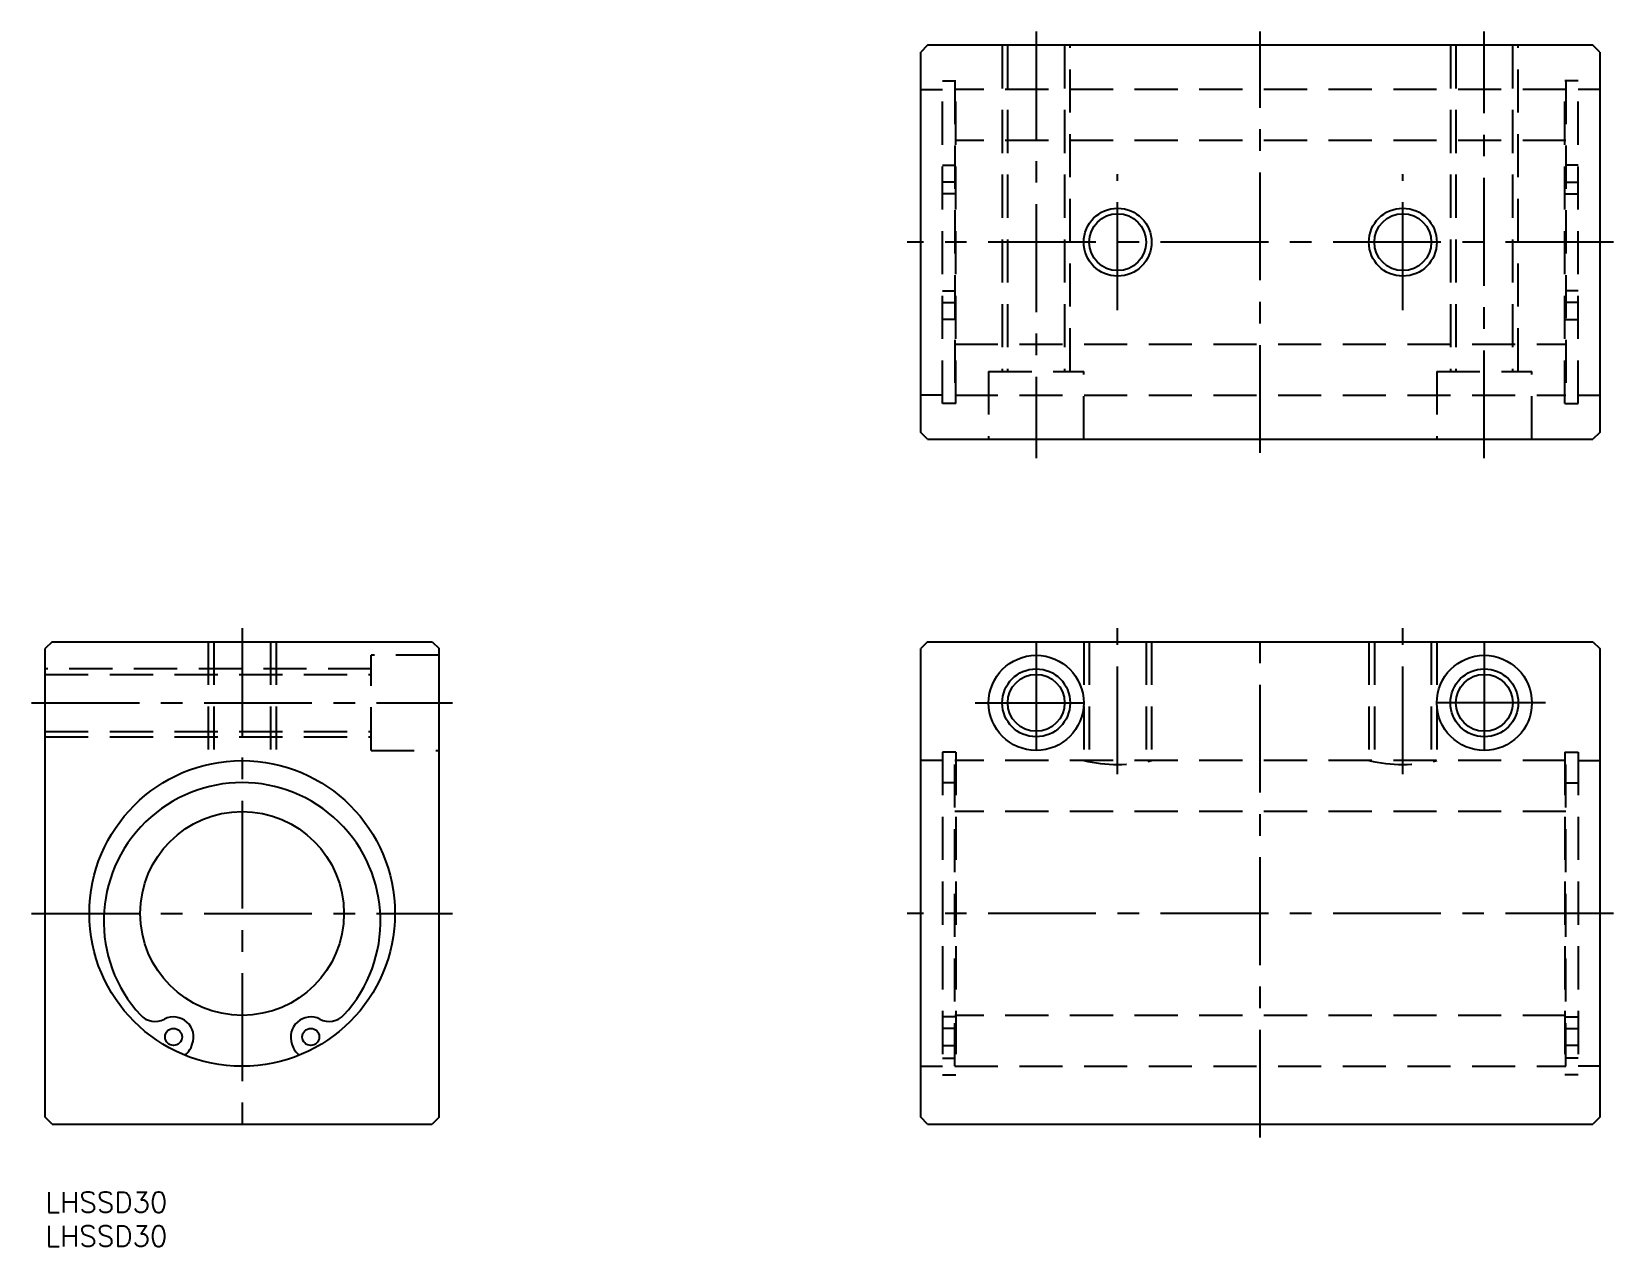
# Model space of a CAD drawing. Extents: x -2 to 231, y -8 to 171.
import ezdxf

# ---------------------------------------------------------------- set-up
doc = ezdxf.new("R2010")
doc.units = 0
doc.header["$LTSCALE"] = 0.5
doc.linetypes.add('CENTER', pattern=[50.8, 31.75, -6.35, 6.35, -6.35])
doc.linetypes.add('DASHED', pattern=[19.05, 12.7, -6.35])
for name, color, linetype in [('MSM_CENTER', 1, 'CENTER'), ('MSM_CONTINUOUS', 7, 'CONTINUOUS'), ('MSM_DASHED', 4, 'DASHED'), ('MSM_NARROW', 5, 'CONTINUOUS'), ('MSM_PART_NUMBER', 7, 'CONTINUOUS')]:
    doc.layers.add(name, color=color, linetype=linetype)
doc.styles.get("Standard").update_dxf_attribs({"font": 'txt.shx', "height": 3, "bigfont": 'bigfont.shx'})

# ---------------------------------------------------------------- blocks, each defined once
blk = doc.blocks.new('*U8')
at = {"layer": 'MSM_PART_NUMBER'}
blk.add_text('LHSSD30', height=3, dxfattribs=at).set_placement((0, -3))
blk = doc.blocks.new('*U9')
at = {"layer": 'MSM_PART_NUMBER'}
blk.add_text('LHSSD30', height=3, dxfattribs=at).set_placement((0, -8))

msp = doc.modelspace()

# ---------------------------------------------------------------- linework, layer by layer
at = {"layer": 'MSM_CENTER'}
for p, q in [((145.94, 170.8), (145.94, 108)), ((178.94, 108.8), (178.94, 170.8)), ((211.94, 108), (211.94, 170.8)), ((157.94, 129.81), (157.94, 149.81)), ((199.94, 129.81), (199.94, 149.81)), ((230.94, 139.8), (126.94, 139.8)), ((29, 83), (29, 8)), ((157.94, 61.5), (157.94, 83)), ((178.94, 8), (178.94, 83)), ((199.94, 61.5), (199.94, 83)), ((145.94, 81), (145.94, 63)), ((211.94, 81), (211.94, 63)), ((-2, 72), (60, 72)), ((136.94, 72), (154.94, 72)), ((220.94, 72), (202.94, 72)), ((-2, 41), (60, 41)), ((230.94, 41), (126.94, 41))]:
    msp.add_line(p, q, dxfattribs=at)
at = {"layer": 'MSM_CONTINUOUS'}
for p, q in [((129.94, 168.8), (128.94, 167.8)), ((128.94, 111.8), (128.94, 167.8)), ((227.94, 168.8), (129.94, 168.8)), ((228.94, 167.8), (227.94, 168.8)), ((228.94, 167.8), (228.94, 111.8)), ((129.94, 110.8), (128.94, 111.8)), ((129.94, 110.8), (227.94, 110.8)), ((228.94, 111.8), (227.94, 110.8)), ((1, 81), (0, 80)), ((0, 11), (0, 80)), ((1, 81), (57, 81)), ((57, 81), (58, 80)), ((58, 11), (58, 80)), ((129.94, 81), (128.94, 80)), ((128.94, 11), (128.94, 80)), ((129.94, 81), (227.94, 81)), ((227.94, 81), (228.94, 80)), ((228.94, 80), (228.94, 11)), ((138.94, 72), (138.94, 72)), ((141.69, 72), (141.69, 71.99)), ((150.19, 71.99), (150.19, 72)), ((152.94, 72), (152.94, 72)), ((204.94, 72), (204.94, 72)), ((207.69, 72), (207.69, 71.99)), ((216.19, 71.99), (216.19, 72)), ((218.94, 72), (218.94, 72)), ((21.47, 21.29), (21.66, 21.76)), ((36.34, 21.76), (36.53, 21.29)), ((1, 10), (0, 11)), ((1, 10), (57, 10)), ((58, 11), (57, 10)), ((129.94, 10), (128.94, 11)), ((129.94, 10), (227.94, 10)), ((228.94, 11), (227.94, 10))]:
    msp.add_line(p, q, dxfattribs=at)
for centre, radius in [((157.94, 139.81), 4.19), ((199.94, 139.81), 4.19), ((145.94, 72), 7), ((211.94, 72), 7), ((145.94, 72), 4.19), ((211.94, 72), 4.19), ((29, 41), 22.5), ((29, 41), 15), ((18.9, 22.82), 1.25), ((39.1, 22.82), 1.25)]:
    msp.add_circle(centre, radius, dxfattribs=at)
for centre, radius, start, end in [((29, 39.88), 20.38, 317.3049, 222.6951), ((16.19, 28.06), 2.95, 222.6951, 297.3094), ((18.9, 22.82), 2.95, 339.1033, 117.3094), ((39.1, 22.82), 2.95, 62.6906, 200.8967), ((41.81, 28.06), 2.95, 242.6906, 317.3049), ((19.14, 22.18), 2.5, 305.2253, 339.1033), ((38.86, 22.18), 2.5, 200.8967, 234.7747)]:
    msp.add_arc(centre, radius, start, end, dxfattribs=at)
at = {"layer": 'MSM_DASHED'}
for p, q in [((140.94, 168.8), (140.94, 120.8)), ((141.73, 168.8), (141.73, 120.8)), ((150.11, 168.8), (150.11, 120.8)), ((150.94, 120.8), (150.94, 168.8)), ((206.94, 168.8), (206.94, 120.8)), ((207.73, 168.8), (207.73, 120.8)), ((216.11, 168.8), (216.11, 120.8)), ((216.94, 120.8), (216.94, 168.8)), ((132.14, 116.05), (132.14, 163.55)), ((132.14, 163.55), (134.09, 163.55)), ((133.94, 163.55), (133.94, 116.05)), ((134.09, 116.05), (134.09, 163.55)), ((223.79, 116.05), (223.79, 163.55)), ((225.74, 163.55), (223.79, 163.55)), ((223.94, 163.55), (223.94, 116.05)), ((225.74, 116.05), (225.74, 163.55)), ((128.94, 162.3), (132.14, 162.3)), ((223.94, 162.3), (133.94, 162.3)), ((228.94, 162.3), (225.74, 162.3)), ((223.94, 154.8), (133.94, 154.8)), ((132.14, 151.15), (133.94, 151.15)), ((225.74, 151.15), (223.94, 151.15)), ((133.94, 148.65), (132.14, 148.65)), ((133.94, 146.95), (132.14, 146.95)), ((223.94, 148.65), (225.74, 148.65)), ((223.94, 146.95), (225.74, 146.95)), ((132.14, 132.65), (133.94, 132.65)), ((132.14, 130.95), (133.94, 130.95)), ((225.74, 132.65), (223.94, 132.65)), ((225.74, 130.95), (223.94, 130.95)), ((133.94, 128.45), (132.14, 128.45)), ((223.94, 128.45), (225.74, 128.45)), ((133.94, 124.8), (223.94, 124.8)), ((138.94, 120.8), (138.94, 110.8)), ((138.94, 120.8), (152.94, 120.8)), ((152.94, 110.8), (152.94, 120.8)), ((204.94, 120.8), (204.94, 110.8)), ((204.94, 120.8), (218.94, 120.8)), ((218.94, 110.8), (218.94, 120.8)), ((132.14, 117.3), (128.94, 117.3)), ((133.94, 117.3), (223.94, 117.3)), ((225.74, 117.3), (228.94, 117.3)), ((134.09, 116.05), (132.14, 116.05)), ((223.79, 116.05), (225.74, 116.05)), ((24, 81), (24, 62.94)), ((24.81, 81), (24.81, 63.11)), ((33.19, 81), (33.19, 63.11)), ((34, 81), (34, 62.94)), ((152.94, 81), (152.94, 63.5)), ((153.76, 81), (153.76, 63.33)), ((162.13, 81), (162.13, 63.33)), ((162.94, 81), (162.94, 63.5)), ((194.94, 81), (194.94, 63.5)), ((195.76, 81), (195.76, 63.33)), ((204.13, 81), (204.13, 63.33)), ((204.94, 81), (204.94, 63.5)), ((48, 77.01), (0, 77)), ((58, 79), (48, 79)), ((48, 65), (48, 79)), ((0, 76.16), (48, 76.16)), ((0, 67.79), (48, 67.79)), ((0, 67), (48, 67.01)), ((48, 65), (58, 65)), ((132.14, 63.5), (128.94, 63.5)), ((132.14, 64.75), (132.14, 17.25)), ((134.09, 64.75), (132.14, 64.75)), ((133.94, 18.5), (133.94, 64.75)), ((223.94, 63.5), (133.94, 63.5)), ((134.09, 64.75), (134.09, 17.25)), ((223.79, 64.75), (223.79, 17.25)), ((223.79, 64.75), (225.74, 64.75)), ((223.94, 18.5), (223.94, 64.75)), ((225.74, 64.75), (225.74, 17.25)), ((225.74, 63.5), (228.94, 63.5)), ((133.94, 60.25), (132.14, 60.25)), ((223.94, 60.25), (225.74, 60.25)), ((223.94, 56), (133.94, 56)), ((133.94, 25.77), (132.14, 25.77)), ((223.94, 26), (133.94, 26)), ((223.94, 25.77), (225.74, 25.77)), ((133.94, 24.07), (132.14, 24.07)), ((223.94, 24.07), (225.74, 24.07)), ((132.14, 21.57), (133.94, 21.57)), ((225.74, 21.57), (223.94, 21.57)), ((132.14, 19.68), (133.94, 19.68)), ((225.74, 19.68), (223.94, 19.68)), ((128.94, 18.5), (132.14, 18.5)), ((132.14, 17.25), (134.09, 17.25)), ((133.94, 18.5), (223.94, 18.5)), ((225.74, 17.25), (223.79, 17.25)), ((228.94, 18.5), (225.74, 18.5))]:
    msp.add_line(p, q, dxfattribs=at)
for centre in [(157.94, 85.44), (199.94, 85.44)]:
    msp.add_arc(centre, 22.5, 257.1604, 282.8396, dxfattribs=at)
at = {"layer": 'MSM_NARROW'}
for centre in [(157.94, 139.81), (199.94, 139.81), (145.94, 72), (211.94, 72)]:
    msp.add_circle(centre, 5, dxfattribs=at)

# ---------------------------------------------------------------- block references
at = {"layer": 'MSM_CONTINUOUS'}
for name in ['*U8', '*U9']:
    msp.add_blockref(name, (0, 0), dxfattribs=at)

doc.saveas('drawing.dxf')
